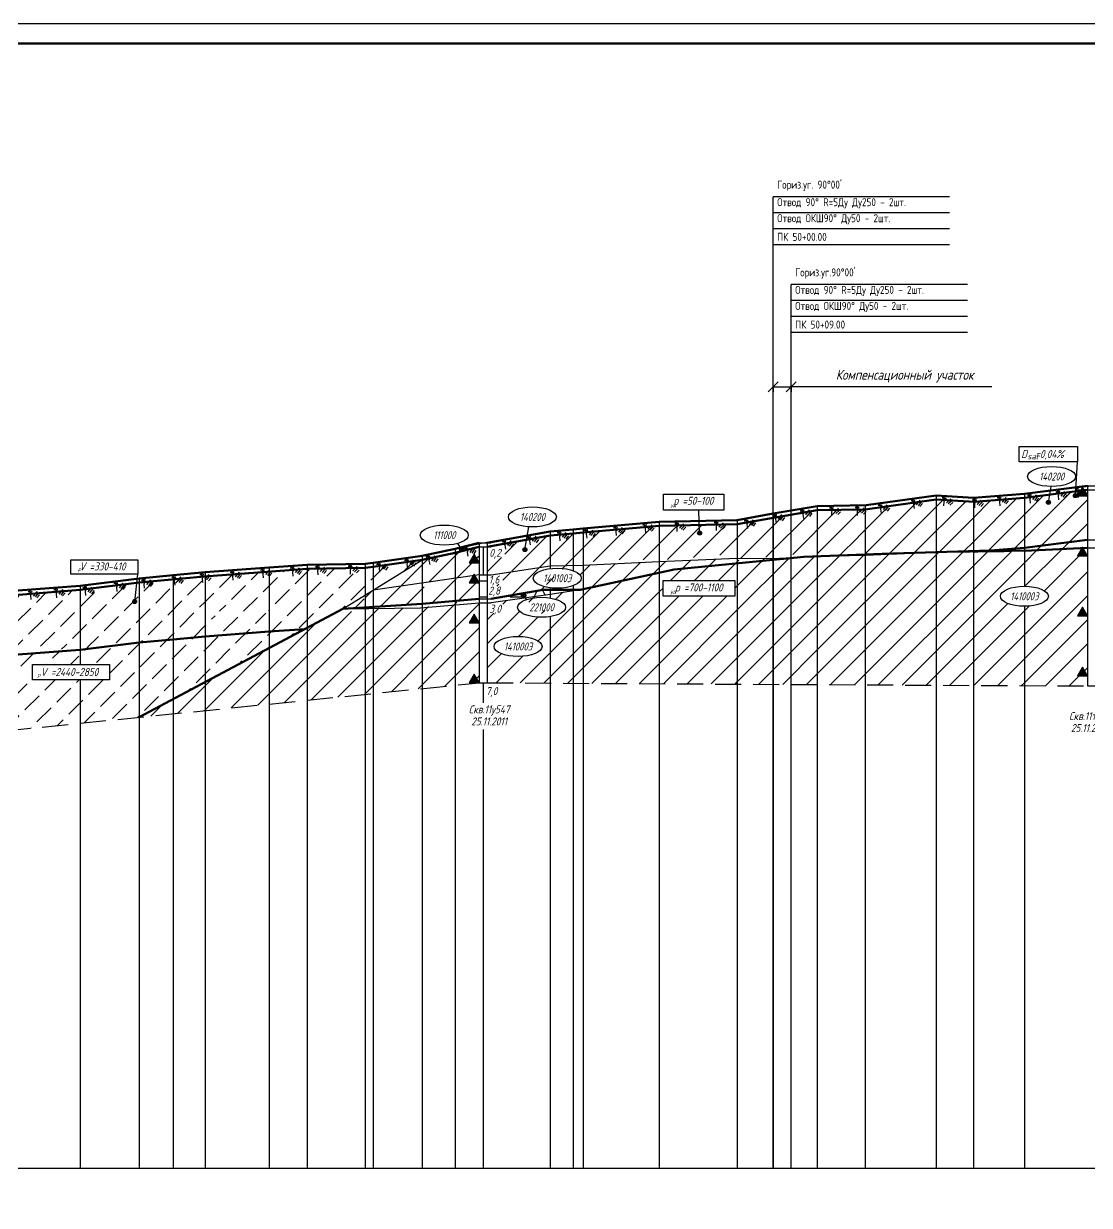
# Model space of a CAD drawing. Extents: x 0 to 1705, y -46 to 631.
# Drawn here: x 481.1 to 747.5, y 319.2 to 614.5 of the extents above; entities that cross this region are included whole.
import ezdxf
from ezdxf import colors
from ezdxf.entities.mleader import LeaderData, LeaderLine
from ezdxf.enums import TextEntityAlignment as Align
from ezdxf.math import Vec2, Vec3

# ---------------------------------------------------------------- set-up
doc = ezdxf.new("R2010")
doc.units = 0
doc.linetypes.add('ИИ27003', pattern=[9.5, 6.5, -3])
for name, color, linetype, lineweight in [('ИИ_ГЕОЛОГИЯ_025', 7, 'Continuous', 25), ('ИИ_ГЕОЛОГИЯ_050', 7, 'Continuous', 50), ('ИИ_ГЕОФИЗИКА_025', 7, 'Continuous', 25), ('ИИ_ОФОРМЛЕНИЕ_025', 7, 'Continuous', 25), ('ИИ_ПРОФИЛЬ_025', 7, 'Continuous', 25)]:
    doc.layers.add(name, color=color, linetype=linetype, lineweight=lineweight)
doc.layers.add('Профиль', color=7, linetype='Continuous')
doc.layers.add('ТХ-Л', color=140, linetype='Continuous')
doc.styles.add('VNIPISIMPLEXCUR', font='simplex.shx', dxfattribs={"width": 0.8, "oblique": 15})
doc.linetypes.add('ИИ27001', pattern='A,2.5,[1,3dservice.shx,S=1.85,R=180.00002,X=0,Y=0],2.5,-1', length=6)
doc.linetypes.add('ИИ27005', pattern='A,2.5,[1,3dservice.shx,S=1.85,R=180.00002,X=0,Y=0],2.5,-2,[4,3dservice.shx,S=0.5,R=0,X=0,Y=0],-2', length=9)
doc.dimstyles.new('ИИ-1000-м-dm$0', dxfattribs={"dimtxt": 2.5, "dimasz": 2.5, "dimexe": 1.25, "dimexo": 0, "dimgap": 1, "dimtad": 1, "dimtoh": 1, "dimzin": 1, "dimdsep": 46, "dimtxsty": 'VNIPISIMPLEXCUR', "dimblk": 'OBLIQUE', "dimcen": 2.5, "dimaunit": 1, "dimazin": 0, "dimtfac": 1, "dimtmove": 1, "dimatfit": 2, "dimfxl": 1, "dimarcsym": 0})
pattern_1 = [(45, (-864.278, -32.7905), (-3, 3), [5, -2])]
pattern_2 = [(45, (-867.278, -32.7905), (-3, 3), [])]

# ---------------------------------------------------------------- blocks, each defined once
blk = doc.blocks.new('ИИ16001')
at = {"linetype": 'Continuous', "lineweight": 25}
h = blk.add_hatch(color=0, dxfattribs=at)
edge = h.paths.add_edge_path()
edge.add_arc((0, 0), 0.5, 0, 360)
at = {"color": 0, "linetype": 'Continuous', "lineweight": 25}
blk.add_circle((0, 0), 0.5, dxfattribs=at)
blk = doc.blocks.new('ИИ25004')
at = {"linetype": 'Continuous', "lineweight": 25}
blk.add_hatch(color=0, dxfattribs=at).paths.add_polyline_path([(-2.5, 0), (0, 0), (-1.25, 2.17)])
at = {"color": 0, "linetype": 'Continuous', "lineweight": 25}
blk.add_lwpolyline([(-2.5, 0), (0, 0), (-1.25, 2.17)], close=True, dxfattribs=at)
blk = doc.blocks.new('ИИ25010')
at = {"color": 0, "linetype": 'Continuous', "lineweight": 25}
for points in [[(0, 0), (3, 0), (0.5, -1), (2.5, -1), (1, -2), (2, -2), (1.5, -3), (1.5, -5)], [(4.94, -1.23), (2.82, -3.35)], [(5.47, -2.12), (3.7, -3.88)], [(6, -3), (4.59, -4.41)]]:
    blk.add_lwpolyline(points, dxfattribs=at)
blk = doc.blocks.new('ИИ25020')
at = {"color": 0, "linetype": 'Continuous', "lineweight": 25}
blk.add_ellipse((0, 0), major_axis=(-6, 0), ratio=0.416667, dxfattribs=at)
at = {"color": 0, "linetype": 'Continuous', "style": 'VNIPISIMPLEXCUR', "oblique": 15, "width": 0.75}
blk.add_attdef('INDEX', text='', height=2, dxfattribs=at).set_placement((0, 0), align=Align.MIDDLE_CENTER)
blk = doc.blocks.new('ИИ03А2Х4')
at = {"color": 0, "linetype": 'Continuous', "lineweight": 25}
blk.add_lwpolyline([(0, 0), (0, 594), (1682, 594), (1682, 0)], close=True, dxfattribs=at)
at = {"color": 0, "linetype": 'Continuous', "lineweight": 50}
blk.add_lwpolyline([(20, 5), (20, 589), (1677, 589), (1677, 5)], close=True, dxfattribs=at)
at = {"color": 0, "linetype": 'Continuous', "style": 'VNIPISIMPLEXCUR', "oblique": 15, "width": 0.8, "flags": 8}
blk.add_attdef('FORMAT', text='', height=2.5, dxfattribs=at).set_placement((1677, 1.25), align=Align.RIGHT)
blk = doc.blocks.new('_Oblique')
at = {"color": 0, "linetype": 'ByBlock', "lineweight": -2}
blk.add_line((-0.5, -0.5), (0.5, 0.5), dxfattribs=at)
blk = doc.blocks.new('*D38')
at = {"layer": 'Defpoints', "color": 0, "transparency": 16777216}
for p in [(668.5, 523.88), (673, 523.88), (673, 523.7)]:
    blk.add_point(p, dxfattribs=at)
at = {"layer": 'ТХ-Л', "color": 0, "lineweight": -2, "transparency": 16777216}
for p, q in [((668.5, 523.88), (668.5, 522.45)), ((668.5, 523.7), (673, 523.7)), ((673, 523.88), (673, 522.45)), ((723.13, 523.7), (673, 523.7))]:
    blk.add_line(p, q, dxfattribs=at)
at = {"layer": 'ТХ-Л', "color": 0, "lineweight": -2, "transparency": 16777216, "xscale": 2.5, "yscale": 2.5, "zscale": 2.5, "rotation": 180}
blk.add_blockref('_Oblique', (668.5, 523.7), dxfattribs=at)
at = {"layer": 'ТХ-Л', "color": 0, "lineweight": -2, "transparency": 16777216, "xscale": 2.5, "yscale": 2.5, "zscale": 2.5}
blk.add_blockref('_Oblique', (673, 523.7), dxfattribs=at)
at = {"layer": 'ТХ-Л', "color": 0, "transparency": 16777216, "insert": (701.34, 526.37), "char_height": 2.5, "attachment_point": 5, "style": 'VNIPISIMPLEXCUR'}
blk.add_mtext('Компенсационный участок', dxfattribs=at)

msp = doc.modelspace()

# ---------------------------------------------------------------- hatches: boundary and pattern name
at = {"layer": 'ИИ_ГЕОЛОГИЯ_025'}
h = msp.add_hatch(dxfattribs=at)
h.set_pattern_fill('ИИ_СУГЛИНОК', color=256, pattern_type=2)
h.set_pattern_definition(pattern_2)
h.paths.add_polyline_path([(731.249, 496.003), (718.674, 494.967), (718.499, 494.953), (718.499, 488.861), (729.952, 490.143), (731.249, 490.302)])
h.paths.add_polyline_path([(731.249, 489.34), (731.249, 490.302), (729.952, 490.143), (718.499, 488.861), (718.499, 487.77), (724.526, 488.664)])
h.paths.add_polyline_path([(731.249, 489.34), (724.526, 488.664), (718.499, 487.77), (718.499, 482.672), (722.711, 482.8), (731.249, 483.503)])
h.paths.add_polyline_path([(746.999, 491.453), (734.288, 489.646), (731.249, 489.34), (731.249, 483.503), (746.999, 485.453)])
h.paths.add_polyline_path([(746.999, 485.453), (731.249, 483.503), (731.249, 482.749), (745.618, 483.391), (745.749, 483.618), (745.874, 483.402), (746.999, 483.453)])
h.paths.add_polyline_path([(746.999, 496.453), (744.486, 496.453, -0.9308578), (743.492, 496.524, -0.4339635), (744.025, 497.023), (744.063, 497.589), (737.609, 496.79), (737.352, 495.33, -0.3640182), (737.765, 494.837, -1), (736.765, 494.837, -0.4662561), (737.352, 495.33), (737.609, 496.79), (732.815, 496.197), (732.803, 496.165), (732.305, 496.112), (732.335, 496.137), (731.249, 496.003), (731.249, 490.302), (746.999, 492.24)])
h.paths.add_polyline_path([(746.999, 491.453), (746.999, 492.24), (731.249, 490.302), (731.249, 489.34), (734.288, 489.646)])
h.paths.add_polyline_path([(731.249, 482.749), (726.207, 482.524), (718.647, 482.465), (718.499, 482.453), (718.499, 449.105), (746.999, 448.953), (746.999, 451.453), (744.499, 451.453), (745.749, 453.618), (746.999, 451.453), (746.999, 466.453), (744.499, 466.453), (745.749, 468.618), (746.999, 466.453), (746.999, 481.453), (744.499, 481.453), (745.618, 483.391)])
edge = h.paths.add_edge_path(flags=16)
edge.add_ellipse((731.249, 471.366), major_axis=(-6, 0), ratio=0.4166667, start_angle=0, end_angle=360)
h.paths.add_polyline_path([(736.19, 472.506), (736.19, 470.226), (726.788, 470.226), (726.788, 472.506)], flags=0)
edge = h.paths.add_edge_path()
edge.add_line((746.999, 481.453), (744.499, 481.453))
edge.add_line((744.499, 481.453), (745.618, 483.391))
edge.add_line((745.618, 483.391), (731.249, 482.749))
edge.add_line((731.249, 482.749), (731.249, 473.866))
edge.add_ellipse((731.249, 471.366), major_axis=(-6, 0), ratio=0.4166667, start_angle=90, end_angle=270, ccw=False)
edge.add_line((731.249, 468.866), (731.249, 449.037))
edge.add_line((731.249, 449.037), (746.999, 448.953))
edge.add_line((746.999, 448.953), (746.999, 451.453))
edge.add_line((746.999, 451.453), (744.499, 451.453))
edge.add_line((744.499, 451.453), (745.749, 453.618))
edge.add_line((745.749, 453.618), (746.999, 451.453))
edge.add_line((746.999, 451.453), (746.999, 466.453))
edge.add_line((746.999, 466.453), (744.499, 466.453))
edge.add_line((744.499, 466.453), (745.749, 468.618))
edge.add_line((745.749, 468.618), (746.999, 466.453))
edge.add_line((746.999, 466.453), (746.999, 481.453))
h = msp.add_hatch(dxfattribs=at)
h.set_pattern_fill('ИИ_СУГЛИНОК', color=256, pattern_type=2)
h.set_pattern_definition(pattern_2)
h.paths.add_polyline_path([(691.499, 481.647), (681.362, 481.422), (679.499, 481.35), (679.499, 449.313), (691.499, 449.249)])
h.paths.add_polyline_path([(709.219, 482.391), (691.499, 481.647), (691.499, 449.249), (709.219, 449.154)])
h.paths.add_polyline_path([(709.219, 486.356), (700.558, 484.999), (691.499, 483.816), (691.499, 481.818), (695.719, 481.983), (709.219, 482.391)])
h.paths.add_polyline_path([(686.713, 483.191), (691.499, 483.816), (691.499, 484.693), (679.499, 483.747), (679.499, 482.466)])
h.paths.add_polyline_path([(709.219, 486.356), (709.219, 487.507), (692.25, 484.753), (691.499, 484.693), (691.499, 483.816), (700.558, 484.999)])
h.paths.add_polyline_path([(709.219, 495.553), (691.499, 493.037), (691.499, 484.693), (692.25, 484.753), (709.219, 487.507)])
h.paths.add_polyline_path([(718.499, 494.953), (709.219, 495.553), (709.219, 487.507), (715.488, 488.524), (718.499, 488.861)])
h.paths.add_polyline_path([(718.499, 487.77), (718.499, 488.861), (715.488, 488.524), (709.219, 487.507), (709.219, 486.356), (713.79, 487.071)])
h.paths.add_polyline_path([(718.499, 487.77), (713.79, 487.071), (709.219, 486.356), (709.219, 482.391), (718.499, 482.672)])
h.paths.add_polyline_path([(718.499, 482.464), (709.219, 482.391), (709.219, 449.154), (718.499, 449.105)])
h = msp.add_hatch(dxfattribs=at)
h.set_pattern_fill('ИИ_СУГЛИНОК', color=256, pattern_type=2)
h.set_pattern_definition(pattern_2)
h.paths.add_polyline_path([(668.499, 490.95), (659.499, 489.353), (659.499, 481.996), (668.499, 482.813)])
h.paths.add_polyline_path([(679.499, 492.903), (668.499, 490.95), (668.499, 482.813), (674.042, 483.317), (679.499, 483.747)])
h.paths.add_polyline_path([(691.499, 493.037), (691.455, 493.031), (679.499, 492.903), (679.499, 483.747), (691.499, 484.693)])
h.paths.add_polyline_path([(691.499, 483.816), (686.713, 483.191), (679.499, 482.466), (679.499, 481.381), (681.362, 481.422), (691.499, 481.818)])
h.paths.add_polyline_path([(679.499, 483.747), (674.042, 483.317), (668.499, 482.813), (668.499, 481.347), (669.927, 481.504), (679.499, 482.466)])
h.paths.add_polyline_path([(668.499, 482.813), (659.499, 481.996), (659.499, 480.902), (664.209, 480.875), (668.499, 481.347)])
h.paths.add_polyline_path([(668.499, 480.466), (668.499, 480.849), (664.209, 480.875), (659.499, 480.356), (659.499, 479.578)])
h.paths.add_polyline_path([(679.499, 481.35), (676.127, 481.218), (668.499, 480.466), (668.499, 449.371), (679.499, 449.313)])
h.paths.add_polyline_path([(668.499, 480.466), (659.499, 479.578), (659.499, 449.419), (668.499, 449.371)])
h = msp.add_hatch(dxfattribs=at)
h.set_pattern_fill('ИИ_СУГЛИНОК', color=256, pattern_type=2)
h.set_pattern_definition(pattern_2)
h.paths.add_polyline_path([(612.749, 486.553), (606.837, 485.502), (606.508, 483.526, -0.3666934), (606.926, 483.032, -1), (605.926, 483.032, -0.463386), (606.508, 483.526), (606.837, 485.502), (596.999, 483.753), (596.999, 477.089), (603.36, 477.634), (605.827, 477.918), (612.749, 478.948)])
h.paths.add_polyline_path([(601.378, 481.086), (597.567, 481.086), (597.567, 483.366), (601.378, 483.366)], flags=16)
h.paths.add_polyline_path([(618.499, 487.053), (615.254, 486.77), (615.246, 486.752), (614.749, 486.707), (614.776, 486.729), (612.749, 486.553), (612.749, 478.948), (615.431, 479.021), (618.499, 479.373)])
h.paths.add_polyline_path([(620.999, 487.303), (618.499, 487.053), (618.499, 479.373), (620.999, 479.66)])
h.paths.add_polyline_path([(639.999, 489.003), (621.978, 487.39), (621.973, 487.376), (621.475, 487.33), (621.496, 487.347), (620.999, 487.303), (620.999, 479.66), (627.824, 480.444), (639.999, 480.445)])
h.paths.add_polyline_path([(659.499, 489.353), (650.009, 489.182), (650.065, 487.66, -0.4250744), (650.584, 487.16, -1), (649.584, 487.16, -0.4034355), (650.065, 487.66), (650.009, 489.182), (644.63, 489.086), (644.619, 489.062), (644.119, 489.053), (639.999, 489.003), (639.999, 480.445), (640.98, 480.445), (658.23, 481.881), (659.499, 481.996)])
h.paths.add_polyline_path([(596.672, 480.409), (601.215, 480.09), (602.171, 483.662), (597.629, 483.981)], flags=9)
h = msp.add_hatch(dxfattribs=at)
h.set_pattern_fill('ИИ_СУГЛИНОК', color=256, pattern_type=2)
h.set_pattern_definition(pattern_2)
h.paths.add_polyline_path([(636.479, 488.211), (636.672, 488.705), (630.401, 488.144), (629.858, 487.491), (636.532, 487.633)])
h.paths.add_polyline_path([(629.325, 488.048), (623.064, 487.487), (622.945, 487.344), (629.13, 487.476), (629.124, 487.533)])
h.paths.add_polyline_path([(636.672, 488.705), (636.479, 488.211), (636.532, 487.633), (639.999, 487.707), (639.999, 489.003)])
h = msp.add_hatch(dxfattribs=at)
h.set_pattern_fill('ИИ_СУГЛИНОК', color=256, pattern_type=2)
h.set_pattern_definition(pattern_2)
h.paths.add_polyline_path([(580.749, 473.628), (579.164, 473.232), (568.499, 471.178), (568.499, 468.725), (580.749, 469.466)])
h.paths.add_polyline_path([(579.164, 473.232), (580.749, 473.628), (580.749, 474.689), (568.499, 472.915), (568.499, 471.178)])
h.paths.add_polyline_path([(580.749, 480.453), (568.499, 472.915), (580.749, 474.689)])
h.paths.add_polyline_path([(588.999, 482.253), (582.566, 480.849), (582.56, 480.825), (582.07, 480.721), (582.095, 480.746), (580.749, 480.453), (580.749, 474.689), (588.999, 475.884)])
h.paths.add_polyline_path([(588.999, 475.692), (580.749, 473.628), (580.749, 469.466), (588.999, 470.211)])
h.paths.add_polyline_path([(594.999, 474.753), (592.499, 474.753), (593.531, 476.54), (590.817, 476.147), (588.999, 475.692), (588.999, 470.211), (594.999, 470.753)])
h.paths.add_polyline_path([(593.749, 481.918), (594.999, 479.753), (594.999, 483.753), (588.999, 482.253), (588.999, 475.884), (590.817, 476.147), (593.325, 476.775), (593.684, 476.805), (593.749, 476.918), (593.808, 476.816), (594.999, 476.918), (594.999, 479.753), (592.499, 479.753)])
h = msp.add_hatch(dxfattribs=at)
h.set_pattern_fill('ИИ_СУГЛИНОК', color=256, pattern_type=2)
h.set_pattern_definition(pattern_2)
edge = h.paths.add_edge_path()
edge.add_line((746.999, 481.453), (744.499, 481.453))
edge.add_line((744.499, 481.453), (745.618, 483.391))
edge.add_line((745.618, 483.391), (731.249, 482.749))
edge.add_line((731.249, 482.749), (731.249, 473.866))
edge.add_ellipse((731.249, 471.366), major_axis=(-6, 0), ratio=0.4166667, start_angle=90, end_angle=270, ccw=False)
edge.add_line((731.249, 468.866), (731.249, 449.037))
edge.add_line((731.249, 449.037), (746.999, 448.953))
edge.add_line((746.999, 448.953), (746.999, 451.453))
edge.add_line((746.999, 451.453), (744.499, 451.453))
edge.add_line((744.499, 451.453), (745.749, 453.618))
edge.add_line((745.749, 453.618), (746.999, 451.453))
edge.add_line((746.999, 451.453), (746.999, 466.453))
edge.add_line((746.999, 466.453), (744.499, 466.453))
edge.add_line((744.499, 466.453), (745.749, 468.618))
edge.add_line((745.749, 468.618), (746.999, 466.453))
edge.add_line((746.999, 466.453), (746.999, 481.453))
h = msp.add_hatch(dxfattribs=at)
h.set_pattern_fill('ИИ_СУПЕСЬ', color=256, pattern_type=2)
h.set_pattern_definition(pattern_1)
h.paths.add_polyline_path([(509.999, 464.487), (500.151, 460.505), (495.249, 459.676), (495.249, 458.762), (505.806, 461.699), (509.999, 462.887)])
h.paths.add_polyline_path([(542.499, 477.512), (527.025, 476.386), (526.499, 475.773), (526.499, 467.616), (540.07, 467.616), (542.499, 467.824)])
h.paths.add_polyline_path([(551.999, 478.203), (548.55, 477.952), (548.546, 477.943), (548.048, 477.904), (548.063, 477.916), (542.853, 477.537), (542.499, 477.124), (542.499, 467.824), (551.999, 468.638)])
h.paths.add_polyline_path([(551.999, 468.638), (542.499, 467.824), (542.499, 467.22), (545.611, 467.354), (551.999, 467.392)])
h.paths.add_polyline_path([(564.39, 470.387), (557.956, 469.148), (551.999, 468.638), (551.999, 467.392), (559.382, 467.435), (560.947, 468.268)])
h.paths.add_polyline_path([(566.509, 478.453), (563.01, 478.392), (563.003, 478.378), (562.503, 478.367), (562.528, 478.384), (554.86, 478.252), (554.858, 478.249), (554.358, 478.238), (554.366, 478.244), (551.999, 478.203), (551.999, 468.638), (557.956, 469.148), (564.39, 470.387), (566.509, 471.691)])
h = msp.add_hatch(dxfattribs=at)
h.set_pattern_fill('ИИ_СУПЕСЬ', color=256, pattern_type=2)
h.set_pattern_definition(pattern_1)
h.paths.add_polyline_path([(568.499, 478.703), (566.509, 478.453), (566.509, 471.691), (568.499, 472.915)])
h.paths.add_polyline_path([(580.749, 480.453), (577.129, 479.936), (577.125, 479.923), (576.63, 479.853), (570.142, 478.935), (570.139, 478.925), (569.644, 478.854), (568.499, 478.703), (568.499, 472.915)])
h = msp.add_hatch(dxfattribs=at)
h.set_pattern_fill('ИИ_СУГЛИНОК', color=256, pattern_type=2)
h.set_pattern_definition(pattern_2)
edge = h.paths.add_edge_path()
edge.add_ellipse((614.495, 475.884), major_axis=(-6, 0), ratio=0.4166667, start_angle=286.91372, end_angle=398.20777, ccw=False)
edge.add_line((612.749, 478.276), (612.749, 478.713))
edge.add_line((612.749, 478.713), (605.827, 477.918))
edge.add_line((605.827, 477.918), (597.999, 476.753))
edge.add_line((597.999, 476.753), (596.999, 476.753))
edge.add_line((596.999, 476.753), (596.999, 470.753))
edge.add_line((596.999, 470.753), (597.999, 470.753))
edge.add_line((597.999, 470.753), (610.879, 472.973))
edge.add_line((610.879, 472.973), (612.749, 472.973))
edge.add_line((612.749, 472.973), (612.749, 473.492))
edge.add_ellipse((614.495, 475.884), major_axis=(-6, 0), ratio=0.4166667, start_angle=38.20777, end_angle=73.08628, ccw=False)
h.paths.add_polyline_path([(600.908, 474.406), (597.654, 474.406), (597.654, 476.686), (600.908, 476.686)], flags=16)
h.paths.add_polyline_path([(601.15, 473.921), (601.15, 471.641), (597.134, 471.641), (597.134, 473.921)], flags=16)
edge = h.paths.add_edge_path()
edge.add_line((618.499, 479.104), (615.431, 479.021))
edge.add_line((615.431, 479.021), (612.749, 478.713))
edge.add_line((612.749, 478.713), (612.749, 478.276))
edge.add_ellipse((614.495, 475.884), major_axis=(-6, 0), ratio=0.4166667, start_angle=228.13313, end_angle=286.91372, ccw=False)
edge.add_line((618.499, 477.746), (618.499, 479.104))
h.paths.add_polyline_path([(629.486, 478.581), (639.999, 479.016), (639.999, 480.033), (620.999, 479.172), (620.999, 476.805)])
h.paths.add_polyline_path([(639.999, 477.221), (639.999, 479.016), (629.486, 478.581), (620.999, 476.805), (620.999, 473.134)])
h.paths.add_polyline_path([(596.557, 473.73), (600.719, 473.411), (601.676, 476.982), (597.514, 477.301)], flags=9)
h.paths.add_polyline_path([(596.418, 470.964), (600.96, 470.645), (601.917, 474.216), (597.375, 474.535)], flags=9)
h = msp.add_hatch(dxfattribs=at)
h.set_pattern_fill('ИИ_СУГЛИНОК', color=256, pattern_type=2)
h.set_pattern_definition(pattern_2)
edge = h.paths.add_edge_path()
edge.add_line((620.999, 479.66), (618.499, 479.373))
edge.add_line((618.499, 479.373), (618.499, 477.746))
edge.add_ellipse((614.495, 475.884), major_axis=(-6, 0), ratio=0.4166667, start_angle=197.61765, end_angle=228.13313, ccw=False)
edge.add_line((620.213, 476.641), (620.999, 476.805))
edge.add_line((620.999, 476.805), (620.999, 479.66))
h.paths.add_polyline_path([(620.999, 480.665), (618.499, 480.281), (618.499, 479.373), (620.999, 479.66)])
h = msp.add_hatch(dxfattribs=at)
h.set_pattern_fill('ИИ_СУГЛИНОК', color=256, pattern_type=2)
h.set_pattern_definition(pattern_2)
h.paths.add_polyline_path([(659.499, 480.356), (659.499, 480.902), (639.999, 480.033), (639.999, 479.016), (651.744, 479.501)])
h.paths.add_polyline_path([(643.722, 478.022), (659.499, 479.578), (659.499, 480.356), (651.744, 479.501), (639.999, 479.016), (639.999, 477.221)])
h.paths.add_polyline_path([(659.499, 479.578), (643.722, 478.022), (639.999, 477.221), (639.999, 449.523), (659.499, 449.419)])
h.paths.add_polyline_path([(658.886, 475.308), (658.886, 471.403), (640.938, 471.403), (640.938, 475.308)], flags=16)
h.paths.add_polyline_path([(658.476, 474.717), (658.476, 472.437), (644.221, 472.437), (644.221, 472.02), (642.708, 472.02), (642.708, 472.437), (641.507, 472.437), (641.507, 474.717)], flags=0)
h.paths.add_polyline_path([(640.802, 471.422), (658.288, 471.065), (659.36, 475.065), (641.874, 475.422)], flags=24)
h.paths.add_polyline_path([(642.461, 471.574), (644.218, 471.44), (644.62, 472.94), (642.863, 473.074)], flags=8)
h = msp.add_hatch(dxfattribs=at)
h.set_pattern_fill('ИИ_СУПЕСЬ', color=256, pattern_type=2)
h.set_pattern_definition(pattern_1)
h.paths.add_polyline_path([(518.499, 465.294), (509.999, 462.887), (509.999, 459.803), (518.499, 460.603)])
h.paths.add_polyline_path([(518.499, 465.294), (518.499, 466.377), (512.184, 465.37), (509.999, 464.487), (509.999, 462.887)])
h.paths.add_polyline_path([(518.499, 475.601), (511.394, 474.934), (511.387, 474.916), (510.89, 474.867), (510.917, 474.889), (509.999, 474.803), (509.999, 464.487), (512.184, 465.37), (518.499, 466.377)])
h.paths.add_polyline_path([(526.499, 476.348), (526.26, 476.33), (518.499, 475.601), (518.499, 466.377), (526.273, 467.616), (526.499, 467.616)])
h.paths.add_polyline_path([(526.499, 467.616), (526.273, 467.616), (518.499, 466.377), (518.499, 465.294), (519.234, 465.503), (526.499, 466.224)])
h.paths.add_polyline_path([(526.499, 466.224), (519.234, 465.503), (518.499, 465.294), (518.499, 460.603), (526.499, 461.353)])
h.paths.add_polyline_path([(542.499, 467.22), (531.941, 466.764), (526.499, 466.224), (526.499, 461.353), (542.499, 462.553)])
h.paths.add_polyline_path([(542.499, 458.444), (542.499, 462.553), (526.499, 461.353), (526.499, 449.924)])
h.paths.add_polyline_path([(551.999, 467.392), (545.611, 467.354), (542.499, 467.22), (542.499, 462.553), (551.352, 463.158), (551.999, 463.503)])
h.paths.add_polyline_path([(551.352, 463.158), (542.499, 462.553), (542.499, 458.444)])
h.paths.add_polyline_path([(559.382, 467.435), (551.999, 467.392), (551.999, 463.503)])
h = msp.add_hatch(dxfattribs=at)
h.set_pattern_fill('ИИ_КОНСИСТЕНЦИЯ_02', color=256, pattern_type=2)
h.set_pattern_definition([(0, (-867.278, -32.7905), (0, 4), [])])
h.paths.add_polyline_path([(596.999, 476.753), (594.999, 476.753), (594.999, 470.753), (596.999, 470.753)])
h = msp.add_hatch(dxfattribs=at)
h.set_pattern_fill('ИИ_СУГЛИНОК', color=256, pattern_type=2)
h.set_pattern_definition(pattern_2)
edge = h.paths.add_edge_path()
edge.add_ellipse((610.588, 468.61), major_axis=(-6, 0), ratio=0.4166667, start_angle=309.74921, end_angle=471.10904, ccw=False)
edge.add_line((606.752, 470.532), (606.518, 470.941))
edge.add_line((606.518, 470.941), (597.999, 469.753))
edge.add_line((597.999, 469.753), (596.999, 469.753))
edge.add_line((596.999, 469.753), (596.999, 449.753))
edge.add_line((596.999, 449.753), (612.749, 449.669))
edge.add_line((612.749, 449.669), (612.749, 466.278))
h.paths.add_polyline_path([(597.528, 467.123), (597.528, 469.403), (601.416, 469.403), (601.416, 467.123)], flags=16)
edge = h.paths.add_edge_path(flags=16)
edge.add_ellipse((604.709, 458.83), major_axis=(-6, 0), ratio=0.4166667, start_angle=0, end_angle=360)
h.paths.add_polyline_path([(600.247, 459.97), (609.65, 459.97), (609.65, 457.69), (600.247, 457.69)], flags=0)
edge = h.paths.add_edge_path()
edge.add_line((618.499, 472.701), (612.749, 471.809))
edge.add_line((612.749, 471.809), (612.749, 470.942))
edge.add_ellipse((610.588, 468.61), major_axis=(-6, 0), ratio=0.4166667, start_angle=111.10904, end_angle=248.89096, ccw=False)
edge.add_line((612.749, 466.278), (612.749, 449.669))
edge.add_line((612.749, 449.669), (618.499, 449.638))
edge.add_line((618.499, 449.638), (618.499, 472.701))
h.paths.add_polyline_path([(620.999, 473.134), (620.25, 472.973), (618.499, 472.701), (618.499, 449.638), (620.999, 449.625)])
h.paths.add_polyline_path([(639.999, 477.221), (620.999, 473.134), (620.999, 449.625), (639.999, 449.523)])
h.paths.add_polyline_path([(596.71, 466.446), (601.252, 466.127), (602.209, 469.699), (597.667, 470.017)], flags=9)
h = msp.add_hatch(dxfattribs=at)
h.set_pattern_fill('ИИ_СУПЕСЬ', color=256, pattern_type=2)
h.set_pattern_definition(pattern_1)
h.paths.add_polyline_path([(468.499, 470.803), (460.815, 470.072), (460.499, 469.694), (460.499, 458.715), (467.204, 457.643), (468.499, 457.617)])
h.paths.add_polyline_path([(468.499, 457.034), (460.499, 458.219), (460.499, 455.103), (468.499, 455.803)])
h.paths.add_polyline_path([(468.499, 455.803), (460.499, 455.103), (460.499, 436.12), (468.499, 436.931)])
h.paths.add_polyline_path([(479.749, 456.803), (468.499, 455.803), (468.499, 436.931), (479.749, 438.071)])
h.paths.add_polyline_path([(479.749, 471.707), (468.499, 470.803), (468.499, 457.617), (479.749, 457.392)])
h.paths.add_polyline_path([(495.249, 472.953), (479.749, 471.707), (479.749, 457.392), (481.529, 457.357), (495.249, 459.676)])
h.paths.add_polyline_path([(509.999, 474.803), (509.444, 474.733), (508.952, 470.563, -0.380231), (509.393, 470.066, -1), (508.393, 470.066, -0.4490328), (508.952, 470.563), (509.444, 474.733), (504.518, 474.115), (504.513, 474.101), (504.036, 474.055), (496.715, 473.137), (496.694, 473.083), (496.197, 473.034), (496.251, 473.078), (495.249, 472.953), (495.249, 459.676), (500.151, 460.505), (509.999, 464.487)])
h = msp.add_hatch(dxfattribs=at)
h.set_pattern_fill('ИИ_СУГЛИНОК', color=256, pattern_type=2)
h.set_pattern_definition(pattern_2)
h.paths.add_polyline_path([(566.509, 470.795), (564.39, 470.387), (560.947, 468.268), (566.509, 468.605)])
h.paths.add_polyline_path([(568.499, 471.178), (566.509, 470.795), (566.509, 468.605), (568.499, 468.725)])
h.paths.add_polyline_path([(568.499, 472.915), (566.509, 471.691), (566.509, 470.795), (568.499, 471.178)])
h.paths.add_polyline_path([(568.499, 467.819), (566.509, 467.731), (566.509, 446.865), (568.499, 447.067)])
h.paths.add_polyline_path([(580.749, 468.54), (580.315, 468.503), (578.851, 468.279), (568.499, 467.819), (568.499, 447.067), (580.749, 448.308)])
h = msp.add_hatch(dxfattribs=at)
h.set_pattern_fill('ИИ_ЩЕБЕНЬ', color=256, pattern_type=2)
h.set_pattern_definition([(0, (-867.278, -32.7905), (1.5, 9), [3, -3]), (63.43495, (-867.278, -32.7905), (1.5, 9), [3.354102, -16.77051]), (116.56505, (-864.278, -32.7905), (-1.5, -9), [3.354102, -6.708204]), (0, (-864.278, -26.7905), (1.5, 9), [3, -3]), (296.56505, (-864.278, -26.7905), (6, 5e-09), [3.354102, -6.708204]), (243.43495, (-861.278, -26.7905), (-1.5, -9), [3.354102, -16.77051])])
h.paths.add_polyline_path([(606.518, 470.941), (606.412, 471.127, -0.5760331), (605.663, 471.561, -1), (606.663, 471.561, -0.2690089), (606.412, 471.127), (606.518, 470.941), (612.749, 471.809), (612.749, 472.973), (610.879, 472.973), (597.999, 470.753), (596.999, 470.753), (596.999, 469.753), (597.999, 469.753)])
h = msp.add_hatch(dxfattribs=at)
h.set_pattern_fill('ИИ_СУГЛИНОК', color=256, pattern_type=2)
h.set_pattern_definition(pattern_2)
h.paths.add_polyline_path([(594.999, 470.753), (588.999, 469.833), (588.999, 469.242), (594.999, 469.753)])
h.paths.add_polyline_path([(588.999, 469.833), (580.315, 468.503), (588.999, 469.242)])
h = msp.add_hatch(dxfattribs=at)
h.set_pattern_fill('ИИ_СУГЛИНОК', color=256, pattern_type=2)
h.set_pattern_definition(pattern_2)
h.paths.add_polyline_path([(588.999, 469.242), (580.749, 468.54), (580.749, 448.308), (588.999, 449.145)])
h.paths.add_polyline_path([(594.999, 464.753), (592.499, 464.753), (593.749, 466.918), (594.999, 464.753), (594.999, 469.753), (588.999, 469.242), (588.999, 449.145), (594.999, 449.753), (592.499, 449.753), (593.749, 451.918), (594.999, 449.753)])
h = msp.add_hatch(dxfattribs=at)
h.set_pattern_fill('ИИ_СУГЛИНОК', color=256, pattern_type=2)
h.set_pattern_definition(pattern_2)
edge = h.paths.add_edge_path()
edge.add_line((612.749, 471.809), (606.489, 470.992))
edge.add_line((606.489, 470.992), (606.752, 470.532))
edge.add_ellipse((610.588, 468.61), major_axis=(-6, 0), ratio=0.4166667, start_angle=248.89096, end_angle=309.74921, ccw=False)
edge.add_line((612.749, 470.942), (612.749, 471.809))
h = msp.add_hatch(dxfattribs=at)
h.set_pattern_fill('ИИ_СУГЛИНОК', color=256, pattern_type=2)
h.set_pattern_definition(pattern_2)
h.paths.add_polyline_path([(518.499, 445.664), (509.999, 441.137), (518.499, 441.999)])
h.paths.add_polyline_path([(526.499, 449.924), (518.499, 445.664), (518.499, 441.999), (526.499, 442.81)])
h.paths.add_polyline_path([(542.499, 458.444), (526.499, 449.924), (526.499, 442.81), (542.499, 444.431)])
h.paths.add_polyline_path([(551.999, 463.503), (542.499, 458.444), (542.499, 444.431), (551.999, 445.394)])
h.paths.add_polyline_path([(566.509, 467.731), (559.917, 467.438), (559.382, 467.435), (551.999, 463.503), (551.999, 445.394), (566.509, 446.865)])
h = msp.add_hatch(dxfattribs=at)
h.set_pattern_fill('ИИ_СУГЛИНОК', color=256, pattern_type=2)
h.set_pattern_definition(pattern_2)
h.paths.add_polyline_path([(568.499, 468.36), (566.509, 468.336), (566.509, 467.731), (568.499, 467.819)])
h.paths.add_polyline_path([(578.851, 468.279), (580.315, 468.503), (568.499, 468.36), (568.499, 467.819)])
h = msp.add_hatch(dxfattribs=at)
h.set_pattern_fill('ИИ_СУПЕСЬ', color=256, pattern_type=2)
h.set_pattern_definition(pattern_1)
h.paths.add_polyline_path([(509.999, 462.887), (505.806, 461.699), (495.249, 458.762), (495.249, 457.953), (509.999, 459.803)])
h.paths.add_polyline_path([(509.999, 459.803), (495.249, 457.953), (495.249, 454.302), (502.588, 454.302), (502.588, 450.475), (495.249, 450.475), (495.249, 439.642), (509.999, 441.137)])
h.paths.add_polyline_path([(526.499, 461.353), (518.499, 460.603), (518.499, 445.664), (526.499, 449.924)])
h.paths.add_polyline_path([(518.499, 460.603), (509.999, 459.803), (509.999, 441.137), (518.499, 445.664)])
h = msp.add_hatch(dxfattribs=at)
h.set_pattern_fill('ИИ_СУПЕСЬ', color=256, pattern_type=2)
h.set_pattern_definition(pattern_1)
h.paths.add_polyline_path([(495.249, 450.475), (483.373, 450.475), (483.373, 454.302), (495.249, 454.302), (495.249, 457.953), (479.749, 456.803), (479.749, 438.071), (495.249, 439.642)])
h = msp.add_hatch(dxfattribs=at)
h.set_pattern_fill('ИИ_СУПЕСЬ', color=256, pattern_type=2)
h.set_pattern_definition(pattern_1)
h.paths.add_polyline_path([(495.249, 459.676), (481.529, 457.357), (494.025, 458.421), (495.249, 458.762)])

# ---------------------------------------------------------------- linework, layer by layer
at = {"layer": 'ИИ_ГЕОЛОГИЯ_025', "flags": 128}
msp.add_lwpolyline([(729.957, 508.754), (744.56, 508.754), (744.56, 504.999), (729.957, 504.999)], close=True, dxfattribs=at)
for points in [[(743.992, 496.524), (744.56, 504.999)], [(596.999, 483.753), (612.749, 486.553), (618.499, 487.053), (620.999, 487.303), (639.999, 489.003), (659.499, 489.353), (668.499, 491.053), (679.499, 492.903), (691.499, 493.103), (709.219, 495.553), (718.499, 494.953), (731.249, 496.003), (746.999, 497.953)], [(737.265, 494.837), (737.963, 498.796)], [(746.999, 498.953), (749.999, 498.953)], [(746.999, 497.953), (749.999, 497.953)], [(606.426, 483.032), (607.373, 488.721)], [(590.54, 483.249), (589.641, 484.578)], [(594.999, 484.753), (597.999, 484.753)], [(746.999, 485.453), (749.999, 485.453)], [(447.999, 468.853), (460.499, 470.103), (468.499, 470.803), (479.749, 471.803), (495.249, 472.953), (509.999, 474.803), (518.499, 475.603), (526.499, 476.353), (542.499, 477.553), (551.999, 478.203), (566.509, 478.453), (568.499, 478.703), (580.749, 480.453), (588.999, 482.253), (594.999, 483.753)], [(594.999, 483.753), (597.999, 483.753)], [(595.999, 483.753), (595.999, 476.753)], [(597.999, 476.753), (612.749, 478.948), (620.999, 479.172), (639.999, 480.033), (659.499, 480.902), (668.499, 480.849), (679.499, 481.381), (691.499, 481.647), (709.219, 482.391), (726.207, 482.524), (746.999, 483.453)], [(746.999, 483.453), (749.999, 483.453)], [(509.999, 441.137), (560.947, 468.268), (580.749, 480.453)], [(594.999, 476.753), (568.499, 472.915)], [(594.999, 476.753), (597.999, 476.753)], [(597.999, 470.753), (610.879, 472.973), (620.25, 472.973), (612.749, 471.809), (597.999, 469.753)], [(594.999, 470.753), (576.5, 469.082), (560.947, 468.268), (580.315, 468.503), (594.999, 469.753)], [(594.999, 470.753), (597.999, 470.753)], [(594.999, 469.753), (597.999, 469.753)], [(606.163, 471.561), (606.752, 470.532)], [(594.999, 449.753), (597.999, 449.753)], [(746.999, 448.953), (749.999, 448.953)]]:
    msp.add_lwpolyline(points, dxfattribs=at)
at = {"layer": 'ИИ_ГЕОЛОГИЯ_025', "linetype": 'Continuous', "flags": 128}
for points in [[(746.999, 498.953), (746.999, 448.953)], [(594.999, 484.753), (594.999, 449.753)], [(596.999, 484.753), (596.999, 449.753)]]:
    msp.add_lwpolyline(points, dxfattribs=at)
at = {"layer": 'ИИ_ГЕОЛОГИЯ_025', "linetype": 'ИИ27003', "flags": 128}
for points in [[(447.999, 434.853), (594.999, 449.753)], [(596.999, 449.753), (746.999, 448.953)]]:
    msp.add_lwpolyline(points, dxfattribs=at)
at = {"layer": 'ИИ_ГЕОЛОГИЯ_050', "linetype": 'ИИ27001', "flags": 128}
for points in [[(596.999, 484.753), (612.749, 487.553), (618.499, 488.053), (620.999, 488.303), (639.999, 490.003), (659.499, 490.353), (668.499, 492.053), (679.499, 493.903), (691.717, 494.133), (709.219, 496.553), (718.499, 495.953), (731.249, 497.003), (746.999, 498.953)], [(746.999, 497.953), (731.249, 496.003), (718.674, 494.967), (709.219, 495.553), (691.455, 493.031), (679.499, 492.903), (659.499, 489.353), (639.999, 489.003), (620.999, 487.303), (618.499, 487.053), (612.749, 486.553), (596.999, 483.753)], [(447.999, 469.853), (460.499, 471.103), (468.499, 471.803), (479.749, 472.803), (495.249, 473.953), (509.999, 475.803), (518.499, 476.603), (526.499, 477.353), (542.499, 478.553), (551.999, 479.203), (566.509, 479.453), (568.499, 479.703), (580.749, 481.453), (588.999, 483.253), (594.999, 484.753)], [(594.999, 483.753), (588.999, 482.253), (580.749, 480.453), (568.499, 478.703), (566.509, 478.453), (551.999, 478.203), (526.26, 476.33), (509.999, 474.803), (495.249, 472.953), (468.499, 470.803), (447.999, 468.853)], [(597.999, 470.753), (610.879, 472.973), (620.25, 472.973), (643.722, 478.022), (643.722, 478.022), (676.127, 481.218), (695.719, 481.983), (722.719, 482.8), (731.249, 482.749), (746.999, 483.453)], [(509.999, 441.137), (560.947, 468.268), (580.749, 469.466), (594.999, 470.753)]]:
    msp.add_lwpolyline(points, dxfattribs=at)
at = {"layer": 'ИИ_ГЕОЛОГИЯ_050', "linetype": 'ИИ27005', "flags": 128}
for points in [[(746.999, 485.453), (731.249, 483.503), (718.499, 482.453), (718.499, 482.453)], [(551.352, 463.158), (542.499, 462.553), (526.499, 461.353), (518.499, 460.603), (509.999, 459.803), (495.249, 457.953), (479.749, 456.803), (468.499, 455.803), (460.499, 455.103), (447.999, 453.853)]]:
    msp.add_lwpolyline(points, dxfattribs=at)
at = {"layer": 'ИИ_ГЕОФИЗИКА_025', "flags": 128}
for points in [[(641.052, 496.888), (656.122, 496.888), (656.122, 492.885), (641.052, 492.885)], [(492.95, 480.505), (509.696, 480.505), (509.696, 476.876), (492.95, 476.876)], [(640.938, 475.308), (658.886, 475.308), (658.886, 471.403), (640.938, 471.403)], [(483.373, 454.302), (502.588, 454.302), (502.588, 450.475), (483.373, 450.475)]]:
    msp.add_lwpolyline(points, close=True, dxfattribs=at)
for points in [[(650.084, 487.16), (649.872, 492.885)], [(508.893, 470.066), (509.696, 476.876)]]:
    msp.add_lwpolyline(points, dxfattribs=at)
at = {"layer": 'ИИ_ПРОФИЛЬ_025', "flags": 128}
for points in [[(479.749, 472.803), (495.249, 473.953), (509.999, 475.803), (518.499, 476.603), (526.499, 477.353), (542.499, 478.553), (551.999, 479.203), (566.509, 479.453), (568.499, 479.703), (580.749, 481.453), (588.999, 483.253), (595.999, 484.753), (612.749, 487.553), (618.499, 488.053), (620.999, 488.303), (639.999, 490.003), (659.499, 490.353), (668.499, 492.053), (679.499, 493.903), (691.499, 494.103), (709.219, 496.553), (718.499, 495.953), (731.249, 497.003), (747.999, 498.953)], [(709.219, 496.553), (709.219, 328.453)], [(731.249, 497.003), (731.249, 473.866)], [(679.499, 493.903), (679.499, 328.453)], [(691.499, 494.103), (691.499, 328.453)], [(718.499, 495.953), (718.499, 328.453)], [(659.499, 490.353), (659.499, 328.453)], [(668.499, 492.053), (668.499, 328.453)], [(612.749, 487.553), (612.749, 478.276)], [(618.499, 488.053), (618.499, 477.746)], [(620.999, 488.303), (620.999, 328.453)], [(639.999, 490.003), (639.999, 328.453)], [(580.749, 481.453), (580.749, 328.453)], [(588.999, 483.253), (588.999, 328.453)], [(542.499, 478.553), (542.499, 328.453)], [(551.999, 479.203), (551.999, 328.453)], [(566.509, 479.453), (566.509, 328.453)], [(568.499, 479.703), (568.499, 328.453)], [(509.999, 475.803), (509.999, 328.453)], [(518.499, 476.603), (518.499, 328.453)], [(526.499, 477.353), (526.499, 328.453)], [(495.249, 473.953), (495.249, 454.302)], [(612.749, 473.492), (612.749, 470.942)], [(618.499, 474.022), (618.499, 328.453)], [(731.249, 468.866), (731.249, 328.453)], [(612.749, 466.278), (612.749, 328.453)], [(495.249, 450.475), (495.249, 328.453)], [(595.999, 449.753), (595.999, 444.782)], [(595.999, 438.056), (595.999, 328.453)], [(118.499, 328.453), (1168.499, 328.453)]]:
    msp.add_lwpolyline(points, dxfattribs=at)
at = {"layer": 'Профиль'}
msp.add_lwpolyline([(479.749, 472.803), (495.249, 473.953), (509.999, 475.803), (518.499, 476.603), (526.499, 477.353), (542.499, 478.553), (551.999, 479.203), (566.509, 479.453), (568.499, 479.703), (580.749, 481.453), (588.999, 483.253), (595.999, 484.753), (612.749, 487.553), (618.499, 488.053), (620.999, 488.303), (639.999, 490.003), (659.499, 490.353), (668.499, 492.053), (679.499, 493.903), (691.499, 494.103), (709.219, 496.553), (718.499, 495.953), (731.249, 497.003), (747.999, 498.953)], dxfattribs=at)
at = {"layer": 'ТХ-Л'}
for p, q in [((712.547, 571.172), (668.499, 571.172)), ((668.499, 328.453), (668.499, 571.172)), ((712.547, 567.172), (668.499, 567.172)), ((712.547, 563.172), (668.499, 563.172)), ((712.547, 559.172), (668.499, 559.172)), ((717.047, 549.257), (672.999, 549.257)), ((717.047, 549.257), (672.999, 549.257)), ((672.999, 328.453), (672.999, 549.257)), ((717.047, 545.257), (672.999, 545.257)), ((717.047, 541.257), (672.999, 541.257)), ((717.047, 537.257), (672.999, 537.257))]:
    msp.add_line(p, q, dxfattribs=at)

# ---------------------------------------------------------------- block references
at = {"layer": 'ИИ_ГЕОЛОГИЯ_025'}
for p, values in [((738.068, 501.296), {'INDEX': '140200'}), ((608.299, 491.191), {'INDEX': '140200'}), ((586.275, 486.647), {'INDEX': '111000'}), ((614.495, 475.884), {'INDEX': '140100Э'}), ((731.249, 471.366), {'INDEX': '141000Э'}), ((610.588, 468.61), {'INDEX': '221000'}), ((604.709, 458.83), {'INDEX': '141000Э'})]:
    msp.add_blockref('ИИ25020', p, dxfattribs=at).add_auto_attribs(values)
for p, xscale, yscale, zscale, rotation in [((710.453, 496.493), 0.5, 0.5, 0.5, 356.29362851), ((724.125, 496.418), 0.4999999999999999, 0.4999999999999999, 0.4999999999999999, 5.99619028), ((731.704, 497.055), 0.4999999999999999, 0.4999999999999999, 0.4999999999999999, 5.99619028), ((738.799, 497.875), 0.4999999999999999, 0.4999999999999999, 0.4999999999999999, 5.99619028), ((743.651, 498.449), 0.4999999999999999, 0.4999999999999999, 0.4999999999999999, 5.99619028), ((674.891, 493.116), 0.5, 0.5, 0.5, 10.0079069), ((682.29, 493.948), 0.5, 0.5, 0.5, 0.6612137300000003), ((688.708, 494.057), 0.5, 0.5, 0.5, 0.6612137300000003), ((694.39, 494.494), 0.5, 0.5, 0.5, 7.26787373), ((702.61, 495.668), 0.5, 0.5, 0.5, 7.26787373), ((718.004, 495.954), 0.5, 0.5, 0.5, 1.164789168003138), ((653.454, 490.264), 0.5, 0.5, 0.5, 1.01641313), ((660.87, 490.646), 0.5, 0.5, 0.5, 10.0079069), ((668.047, 491.995), 0.5, 0.5, 0.5, 10.0079069), ((614.159, 487.657), 0.5, 0.5, 0.5, 5.26541973), ((620.885, 488.28), 0.5, 0.5, 0.5, 5.26541973), ((628.24, 488.958), 0.5, 0.5, 0.5, 5.26541973), ((635.595, 489.636), 0.5, 0.5, 0.5, 5.26541973), ((643.601, 490.044), 0.5, 0.5, 0.5, 1.01641313), ((590.948, 483.66), 0.4999999999999999, 0.4999999999999999, 0.4999999999999999, 11.96342316), ((600.381, 485.466), 0.5, 0.5, 0.5, 9.59995244), ((606.599, 486.547), 0.5, 0.5, 0.5, 9.59995244), ((581.374, 481.596), 0.4999999999999999, 0.4999999999999999, 0.4999999999999999, 11.96342316), ((540.055, 478.393), 0.4999999999999999, 0.4999999999999999, 0.4999999999999999, 4.40752455), ((547.472, 478.863), 0.4999999999999999, 0.4999999999999999, 0.4999999999999999, 4.40752455), ((553.837, 479.227), 0.5, 0.5, 0.5, 1.21819426), ((561.982, 479.356), 0.5, 0.5, 0.5, 1.21819426), ((569.008, 479.773), 0.4999999999999999, 0.4999999999999999, 0.4999999999999999, 8.12563063), ((575.993, 480.772), 0.4999999999999999, 0.4999999999999999, 0.4999999999999999, 8.12563063), ((510.294, 475.813), 0.4999999999999999, 0.4999999999999999, 0.4999999999999999, 5.59623927), ((517.904, 476.561), 0.4999999999999999, 0.4999999999999999, 0.4999999999999999, 5.59623927), ((524.878, 477.234), 0.4999999999999999, 0.4999999999999999, 0.4999999999999999, 4.40752455), ((532.482, 477.805), 0.4999999999999999, 0.4999999999999999, 0.4999999999999999, 4.40752455), ((481.965, 472.961), 0.4999999999999999, 0.4999999999999999, 0.4999999999999999, 5.59623927), ((488.378, 473.416), 0.4999999999999999, 0.4999999999999999, 0.4999999999999999, 5.59623927), ((495.602, 473.981), 0.4999999999999999, 0.4999999999999999, 0.4999999999999999, 5.59623927), ((503.42, 474.999), 0.4999999999999999, 0.4999999999999999, 0.4999999999999999, 5.59623927)]:
    msp.add_blockref('ИИ25010', p, dxfattribs=dict(at, xscale=xscale, yscale=yscale, zscale=zscale, rotation=rotation))
for name, p in [('ИИ16001', (743.992, 496.524)), ('ИИ25004', (746.999, 496.453)), ('ИИ16001', (737.265, 494.837)), ('ИИ16001', (590.54, 483.249)), ('ИИ25004', (594.999, 479.753)), ('ИИ16001', (606.426, 483.032)), ('ИИ25004', (746.999, 481.453)), ('ИИ25004', (594.999, 474.753)), ('ИИ16001', (606.163, 471.561)), ('ИИ25004', (594.999, 464.753)), ('ИИ25004', (746.999, 466.453)), ('ИИ25004', (594.999, 449.753)), ('ИИ25004', (746.999, 451.453))]:
    msp.add_blockref(name, p, dxfattribs=at)
at = {"layer": 'ИИ_ГЕОФИЗИКА_025'}
for p in [(650.084, 487.16), (508.893, 470.066)]:
    msp.add_blockref('ИИ16001', p, dxfattribs=at)
at = {"layer": 'ИИ_ОФОРМЛЕНИЕ_025'}
msp.add_blockref('ИИ03А2Х4', (23.499, 20.453), dxfattribs=at)

# ---------------------------------------------------------------- texts
at = {"layer": 'ИИ_ГЕОЛОГИЯ_025', "style": 'VNIPISIMPLEXCUR', "oblique": 15, "width": 0.8}
for s, height, p in [('D  =0,04%', 2, (730.475, 505.926)), ('sal', 1.5, (732.024, 505.566))]:
    msp.add_text(s, height=height, dxfattribs=at).set_placement(p)
for s, p in [('0,2', (597.528, 482.226)), ('1,6', (597.413, 475.546)), ('2,8', (597.274, 472.781)), ('3,0', (597.566, 468.263)), ('7,0', (596.65, 447.671))]:
    msp.add_text(s, height=2, dxfattribs=at).set_placement(p, align=Align.MIDDLE_LEFT)
for s, p in [('Скв.11у547', (597.482, 444.104)), ('25.11.2011', (597.482, 441.104)), ('Скв.11т012', (747.359, 442.438)), ('25.11.2011', (747.359, 439.438))]:
    msp.add_text(s, height=2, dxfattribs=at).set_placement(p, align=Align.TOP_CENTER)
at = {"layer": 'ИИ_ГЕОФИЗИКА_025', "style": 'VNIPISIMPLEXCUR', "oblique": 15, "width": 0.8}
for s, height, p in [('р =50-100', 2, (648.557, 495.228)), ('уд', 1, (643.561, 494.17)), ('V =330-410', 2, (500.831, 478.832)), ('P', 1, (495.023, 477.823)), ('уд', 1, (643.496, 472.59)), ('р =700-1100', 2, (649.902, 473.577)), ('P', 1, (484.93, 451.441)), ('V =2440-2850', 2, (492.594, 452.457))]:
    msp.add_text(s, height=height, dxfattribs=at).set_placement(p, align=Align.MIDDLE_CENTER)
at = {"layer": 'ТХ-Л', "char_height": 2, "attachment_point": 1}
for s, insert, width in [("\\Fsimplex.shx;\\W0.8000000000;\\T1.0000000000;\\o\\lГориз.уг. 90°00'", (669.499, 575.22), 20.57143), ('{\\Fsimplex|c204;\\W0.8;Отвод 90° R=5Ду Ду250 - 2шт.}', (669.499, 570.839), 44.26667), ('\\Fsimplex.shx;\\W0.8000000000;\\T1.0000000000;\\o\\lОтвод ОКШ90° Ду50 - 2шт.', (669.499, 566.839), 38.70476), ('{\\Fsimplex|c204;\\W0.8;ПК 50+00.00}', (669.499, 562.172), 17.06667), ("\\Fsimplex.shx;\\W0.8000000000;\\T1.0000000000;\\o\\lГориз.уг.90°00'", (673.999, 553.305), 19.12381), ('{\\Fsimplex|c204;\\W0.8;Отвод 90° R=5Ду Ду250 - 2шт.}', (673.999, 548.924), 44.26667), ('\\Fsimplex.shx;\\W0.8000000000;\\T1.0000000000;\\o\\lОтвод ОКШ90° Ду50 - 2шт.', (673.999, 544.924), 38.70476), ('{\\Fsimplex|c204;\\W0.8;ПК 50+09.00}', (673.999, 540.257), 17.37143)]:
    msp.add_mtext(s, dxfattribs=dict(at, insert=insert, width=width))

# ---------------------------------------------------------------- dimensions: what is measured, and where the dimension line sits
at = {"layer": 'ТХ-Л'}
dim = msp.add_linear_dim(base=(672.999, 523.7), p1=(668.499, 523.878), p2=(672.999, 523.878), text='Компенсационный участок', dimstyle='ИИ-1000-м-dm$0', dxfattribs=at)
dim.commit()
dim.dimension.update_dxf_attribs({"geometry": '*D38', "text_midpoint": (701.34, 523.7), "dimtype": 160})

# ---------------------------------------------------------------- leaders
at = {"layer": 'ТХ-Л', "ltscale": 100}
ml = msp.add_multileader_mtext('Standard', dxfattribs=at)
ml.set_content('1\\P', color=256, style='VNIPISIMPLEXCUR')
ml.set_leader_properties()
ml.build(insert=Vec2(0, 0))
ml.multileader.update_dxf_attribs({"leader_type": 0, "has_dogleg": 0, "text_left_attachment_type": 0, "text_right_attachment_type": 0, "dogleg_length": 0.36})
ctx = ml.context
ctx.base_point, ctx.char_height, ctx.plane_origin = Vec3(1569.459, 589.914), 3.5, Vec3(4.435, 1.477)
ctx.left_attachment, ctx.right_attachment = 0, 0
notes = []
notes.append((ctx, [(0, (0, 0, 0), (0, 0), (1, 0), 1, [])]))
ctx.mtext.insert, ctx.mtext.flow_direction = Vec3(1571.459, 589.914), 5
for ctx, leaders in notes:
    for number, flags, end, landing, length, lines in leaders:
        leader = LeaderData()
        leader.index, (leader.has_last_leader_line, leader.has_dogleg_vector, leader.attachment_direction) = number, flags
        leader.last_leader_point, leader.dogleg_vector, leader.dogleg_length = Vec3(end), Vec3(landing), length
        for number, points, colour, breaks in lines:
            line = LeaderLine()
            line.index, line.vertices, line.color, line.breaks = number, Vec3.list(points), colors.encode_raw_color(colour), breaks
            leader.lines.append(line)
        ctx.leaders.append(leader)

doc.saveas('drawing.dxf')
